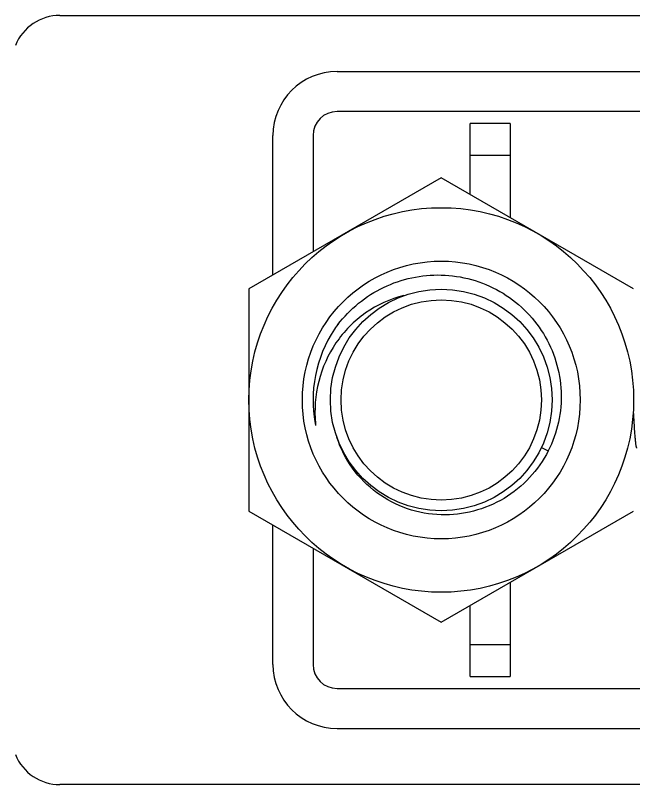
# Model space of a CAD drawing. Extents: x -1396510 to 1250330, y -1892470 to 1623980.
# Drawn here: x -1171184.8 to -1171001.2, y -54462.6 to -54234.1 of the extents above; entities that cross this region are included whole.
import ezdxf

# ---------------------------------------------------------------- set-up
doc = ezdxf.new("R2010")
doc.units = 0
doc.header["$LTSCALE"] = 1000
doc.header["$MEASUREMENT"] = 0

msp = doc.modelspace()

# ---------------------------------------------------------------- linework, layer by layer
at = {"linetype": 'Continuous'}
for p, q in [((-1171171.52, -54234.15), (-1170971.42, -54234.15)), ((-1171089.23, -54250.81), (-1170372.89, -54250.81)), ((-1170932.15, -54262.71), (-1171089.23, -54262.71)), ((-1171049.72, -54287.38), (-1171049.72, -54266.28)), ((-1171037.82, -54266.28), (-1171049.72, -54266.28)), ((-1171037.82, -54266.28), (-1171037.82, -54294.25)), ((-1171108.26, -54311.28), (-1171108.26, -54269.85)), ((-1171096.36, -54269.85), (-1171096.36, -54304.41)), ((-1171037.82, -54275.8), (-1171049.72, -54275.8)), ((-1171058.29, -54282.43), (-1171115.4, -54315.41)), ((-1171001.17, -54315.41), (-1171058.29, -54282.43)), ((-1171115.4, -54315.41), (-1171115.4, -54381.36)), ((-1171028.55, -54362.53), (-1171026.52, -54363.5)), ((-1171115.4, -54381.36), (-1171058.29, -54414.34)), ((-1171058.29, -54414.34), (-1171001.17, -54381.36)), ((-1171108.26, -54426.92), (-1171108.26, -54385.48)), ((-1171096.36, -54392.35), (-1171096.36, -54426.92)), ((-1171037.82, -54402.52), (-1171037.82, -54430.49)), ((-1171049.72, -54430.49), (-1171049.72, -54409.39)), ((-1171049.72, -54420.97), (-1171037.82, -54420.97)), ((-1171049.72, -54430.49), (-1171037.82, -54430.49)), ((-1171089.23, -54434.06), (-1170932.15, -54434.06)), ((-1171089.23, -54445.96), (-1170372.89, -54445.96)), ((-1170971.42, -54462.62), (-1171171.52, -54462.62))]:
    msp.add_line(p, q, dxfattribs=at)
for radius in [57.12, 41.25, 32.93, 29.75]:
    msp.add_circle((-1171058.29, -54348.38), radius, dxfattribs=at)
for centre, radius, start, end in [((-1171171.52, -54248.43), 14.28, 90, 157.9757), ((-1171089.23, -54269.85), 19.04, 90, 180), ((-1171089.23, -54269.85), 7.14, 90, 180), ((-1171058.32, -54348.36), 38.02, 143.03, 146.4563), ((-1171058.93, -54349.11), 37.95, 143.2581, 145.0123), ((-1171058.87, -54349.15), 38.02, 142.4072, 143.2581), ((-1171058.29, -54348.38), 38.07, 146.4587, 191.4583), ((-1171058.21, -54348.38), 38.14, 184.967, 190.0515), ((-1171058.42, -54348.41), 37.93, 190.0541, 191.4579), ((-1171058.05, -54351.96), 37.76, 185.1831, 186.0541), ((-1171089.23, -54426.92), 19.04, 180, 270), ((-1171089.23, -54426.92), 7.14, 180, 270), ((-1171171.52, -54448.34), 14.28, 202.0243, 270)]:
    msp.add_arc(centre, radius, start, end, dxfattribs=at)
for points, knots in [([(-1171088.99, -54325.96), (-1171085.43, -54321.34), (-1171076.02, -54313.64), (-1171064.12, -54311.11), (-1171058.29, -54311.26)], [0, 0, 0, 0, 0.500072, 1, 1, 1, 1]), ([(-1171058.29, -54311.26), (-1171052.28, -54311.42), (-1171040.13, -54314.77), (-1171026.66, -54327.84), (-1171021.1, -54345.79), (-1171023.79, -54358.15), (-1171026.52, -54363.5)], [0, 0, 0, 0, 0.250101, 0.50014, 0.750107, 1, 1, 1, 1]), ([(-1171069.37, -54317.38), (-1171073.43, -54318.35), (-1171081.24, -54321.89), (-1171090.18, -54331.03), (-1171095.39, -54342.69), (-1171096.03, -54351.21), (-1171095.65, -54355.37)], [0, 0, 0, 0, 0.249708, 0.499636, 0.749734, 1, 1, 1, 1]), ([(-1171000.18, -54362.66), (-1171000.21, -54362.66), (-1171000.27, -54362.58), (-1171000.32, -54362.42), (-1171000.38, -54362.17), (-1171000.47, -54361.67), (-1171000.57, -54360.81), (-1171000.69, -54359.55), (-1171000.81, -54357.99), (-1171000.93, -54356.18), (-1171001.05, -54354.16), (-1171001.13, -54352.75), (-1171001.17, -54352.02)], [0, 0, 0, 0, 0.007976, 0.023399, 0.047119, 0.079188, 0.167777, 0.287121, 0.434165, 0.605074, 0.795358, 1, 1, 1, 1]), ([(-1171058.29, -54382.49), (-1171061.7, -54382.39), (-1171068.53, -54381.16), (-1171077.72, -54376.34), (-1171085.04, -54368.97), (-1171088.2, -54362.79), (-1171089.26, -54359.55)], [0, 0, 0, 0, 0.250031, 0.500036, 0.750022, 1, 1, 1, 1]), ([(-1171026.52, -54363.5), (-1171029.43, -54369.22), (-1171038.66, -54379.24), (-1171051.87, -54382.67), (-1171058.29, -54382.49)], [0, 0, 0, 0, 0.500108, 1, 1, 1, 1])]:
    msp.add_open_spline(points, degree=3, knots=knots, dxfattribs=at)

doc.saveas('drawing.dxf')
